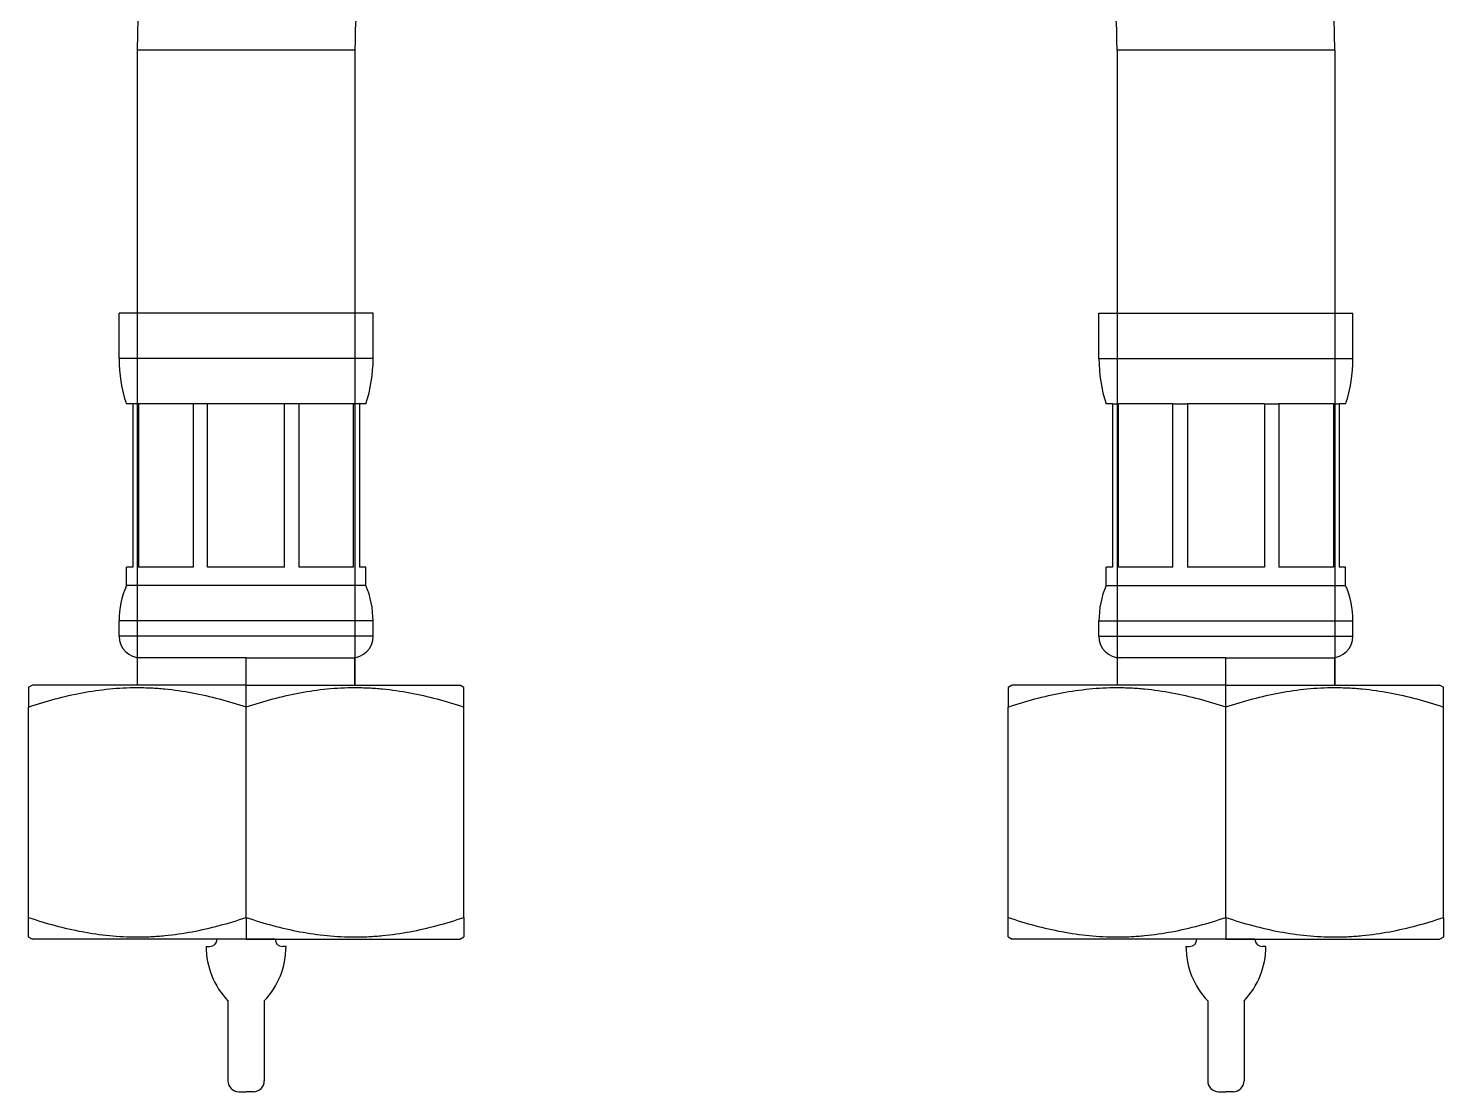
# Model space of a CAD drawing. Extents: x 0 to 1354, y 0 to 992.
# Drawn here: x 300.1 to 378.1, y 153.2 to 211.8 of the extents above; entities that cross this region are included whole.
import ezdxf

# ---------------------------------------------------------------- set-up
doc = ezdxf.new("R2010")
doc.units = 0
doc.header["$LTSCALE"] = 10
doc.header["$MEASUREMENT"] = 0
doc.layers.get('0').update_dxf_attribs({"linetype": 'CONTINUOUS'})
doc.layers.add('1', color=7, linetype='CONTINUOUS')

msp = doc.modelspace()

# ---------------------------------------------------------------- linework, layer by layer
at = {"lineweight": -3}
for p, q in [((313.691, 161.578), (310.491, 161.578)), ((367.691, 161.578), (364.491, 161.578))]:
    msp.add_line(p, q, dxfattribs=at)
at = {"color": 7, "linetype": 'Continuous', "lineweight": -3}
for p, q in [((309.891, 161.178), (310.091, 161.178)), ((314.291, 161.178), (314.091, 161.178)), ((363.891, 161.178), (364.091, 161.178)), ((368.291, 161.178), (368.091, 161.178)), ((311.091, 158.178), (311.091, 153.778)), ((313.091, 158.178), (313.091, 153.778)), ((365.091, 158.178), (365.091, 153.778)), ((367.091, 158.178), (367.091, 153.778)), ((311.691, 153.178), (312.091, 153.178)), ((312.491, 153.178), (312.091, 153.178)), ((365.691, 153.178), (366.091, 153.178)), ((366.491, 153.178), (366.091, 153.178))]:
    msp.add_line(p, q, dxfattribs=at)
for centre, radius, start, end in [((310.091, 161.578), 0.4, 270, 0), ((314.091, 161.578), 0.4, 180, 270), ((364.091, 161.578), 0.4, 270, 0), ((368.091, 161.578), 0.4, 180, 270), ((314.241, 161.178), 4.35, 180, 223.60282), ((309.941, 161.178), 4.35, 316.39718, 0), ((368.241, 161.178), 4.35, 180, 223.60282), ((363.941, 161.178), 4.35, 316.39718, 0), ((311.691, 153.778), 0.6, 180, 270), ((312.491, 153.778), 0.6, 270, 0), ((365.691, 153.778), 0.6, 180, 270), ((366.491, 153.778), 0.6, 270, 0)]:
    msp.add_arc(centre, radius, start, end, dxfattribs=at)
at = {"layer": '1', "color": 7, "linetype": 'Continuous', "lineweight": -3}
for p, q in [((306.091, 210.578), (306.091, 175.578)), ((312.091, 210.578), (306.091, 210.578)), ((318.091, 210.578), (312.091, 210.578)), ((318.091, 210.578), (318.091, 175.578)), ((360.091, 210.578), (360.091, 175.578)), ((366.091, 210.578), (360.091, 210.578)), ((372.091, 210.578), (366.091, 210.578)), ((372.091, 210.578), (372.091, 175.578)), ((319.091, 196.078), (305.091, 196.078)), ((305.091, 193.576), (305.091, 196.078)), ((319.091, 193.576), (319.091, 196.078)), ((359.091, 196.078), (373.091, 196.078)), ((359.091, 193.576), (359.091, 196.078)), ((373.091, 193.576), (373.091, 196.078)), ((319.091, 193.576), (305.091, 193.576)), ((359.091, 193.576), (373.091, 193.576)), ((305.841, 191.078), (305.491, 191.078)), ((305.841, 191.078), (305.841, 182.078)), ((306.169, 191.078), (305.841, 191.078)), ((306.169, 191.078), (306.169, 182.078)), ((309.177, 191.078), (306.169, 191.078)), ((309.177, 191.078), (309.177, 182.078)), ((309.97, 191.078), (309.177, 191.078)), ((309.97, 182.078), (309.97, 191.078)), ((314.212, 191.078), (309.97, 191.078)), ((314.212, 182.078), (314.212, 191.078)), ((315.017, 191.078), (314.212, 191.078)), ((315.017, 182.078), (315.017, 191.078)), ((318.007, 191.078), (315.017, 191.078)), ((318.007, 182.078), (318.007, 191.078)), ((318.341, 191.078), (318.007, 191.078)), ((318.341, 191.078), (318.341, 182.078)), ((318.691, 191.078), (318.341, 191.078)), ((359.841, 191.078), (359.491, 191.078)), ((359.841, 191.078), (359.841, 182.078)), ((359.841, 191.078), (360.175, 191.078)), ((360.175, 182.078), (360.175, 191.078)), ((363.165, 191.078), (360.175, 191.078)), ((363.165, 182.078), (363.165, 191.078)), ((363.165, 191.078), (363.97, 191.078)), ((363.97, 191.078), (363.97, 182.078)), ((368.212, 191.078), (363.97, 191.078)), ((368.212, 191.078), (368.212, 182.078)), ((368.212, 191.078), (369.005, 191.078)), ((369.005, 191.078), (369.005, 182.078)), ((372.013, 191.078), (369.005, 191.078)), ((372.013, 191.078), (372.013, 182.078)), ((372.013, 191.078), (372.341, 191.078)), ((372.341, 191.078), (372.341, 182.078)), ((372.691, 191.078), (372.341, 191.078)), ((305.841, 182.078), (305.491, 182.078)), ((305.491, 181.078), (305.491, 182.078)), ((309.177, 182.078), (306.169, 182.078)), ((314.212, 182.078), (309.97, 182.078)), ((318.007, 182.078), (315.017, 182.078)), ((318.691, 182.078), (318.341, 182.078)), ((318.691, 181.078), (318.691, 182.078)), ((359.841, 182.078), (359.491, 182.078)), ((359.491, 181.078), (359.491, 182.078)), ((363.165, 182.078), (360.175, 182.078)), ((368.212, 182.078), (363.97, 182.078)), ((372.013, 182.078), (369.005, 182.078)), ((372.691, 182.078), (372.341, 182.078)), ((372.691, 181.078), (372.691, 182.078)), ((318.691, 181.078), (305.491, 181.078)), ((359.491, 181.078), (372.691, 181.078)), ((319.091, 179.118), (305.091, 179.118)), ((305.091, 178.278), (305.091, 179.118)), ((319.091, 178.278), (319.091, 179.118)), ((359.091, 179.118), (373.091, 179.118)), ((359.091, 178.278), (359.091, 179.118)), ((373.091, 178.278), (373.091, 179.118)), ((319.091, 178.278), (305.091, 178.278)), ((359.091, 178.278), (373.091, 178.278)), ((312.091, 177.078), (306.091, 177.078)), ((306.091, 177.078), (306.091, 175.578)), ((312.091, 177.078), (318.091, 177.078)), ((312.091, 175.578), (312.091, 177.078)), ((318.091, 175.578), (318.091, 177.078)), ((366.091, 177.078), (360.091, 177.078)), ((360.091, 177.078), (360.091, 175.578)), ((366.091, 177.078), (372.091, 177.078)), ((366.091, 175.578), (366.091, 177.078)), ((372.091, 175.578), (372.091, 177.078)), ((300.314, 175.578), (300.087, 175.446)), ((312.091, 175.578), (300.314, 175.578)), ((312.091, 174.378), (312.091, 175.578)), ((312.091, 175.578), (323.868, 175.578)), ((324.095, 175.446), (323.868, 175.578)), ((354.314, 175.578), (354.087, 175.446)), ((366.091, 175.578), (354.314, 175.578)), ((366.091, 174.378), (366.091, 175.578)), ((366.091, 175.578), (377.868, 175.578)), ((378.095, 175.446), (377.868, 175.578)), ((300.091, 162.779), (300.091, 174.377)), ((312.091, 162.778), (312.091, 174.378)), ((324.091, 162.779), (324.091, 174.377)), ((354.091, 162.779), (354.091, 174.377)), ((366.091, 162.778), (366.091, 174.378)), ((378.091, 162.779), (378.091, 174.377)), ((312.091, 162.778), (312.091, 161.578)), ((366.091, 162.778), (366.091, 161.578)), ((300.087, 161.709), (300.314, 161.578)), ((312.091, 161.578), (300.314, 161.578)), ((312.091, 161.578), (323.868, 161.578)), ((323.868, 161.578), (324.095, 161.709)), ((354.087, 161.709), (354.314, 161.578)), ((366.091, 161.578), (354.314, 161.578)), ((366.091, 161.578), (377.868, 161.578)), ((377.868, 161.578), (378.095, 161.709))]:
    msp.add_line(p, q, dxfattribs=at)
for centre, radius, start, end in [((352.227, 210.578), 46.136, 145.31781, 180), ((325.955, 210.578), 46.136, 0, 34.68219), ((352.227, 210.578), 34.136, 149.86664, 180), ((325.955, 210.578), 34.136, 0, 30.13336), ((313.091, 193.576), 8, 180, 198.19487), ((311.091, 193.576), 8, 341.80513, 0), ((367.091, 193.576), 8, 180, 198.19487), ((365.091, 193.576), 8, 341.80513, 0), ((310.091, 179.118), 5, 156.92608, 180), ((314.091, 179.118), 5, 0, 23.07392), ((364.091, 179.118), 5, 156.92608, 180), ((368.091, 179.118), 5, 0, 23.07392), ((306.291, 178.278), 1.2, 180, 270), ((317.891, 178.278), 1.2, 270, 0), ((360.291, 178.278), 1.2, 180, 270), ((371.891, 178.278), 1.2, 270, 0)]:
    msp.add_arc(centre, radius, start, end, dxfattribs=at)
for points, knots in [([(300.091, 175.449), (300.091, 175.449), (300.091, 175.447), (300.091, 175.443), (300.091, 175.441), (300.091, 175.436), (300.091, 175.423), (300.091, 175.399), (300.091, 175.326), (300.091, 175.254), (300.091, 175.067), (300.091, 174.953), (300.091, 174.689), (300.091, 174.54), (300.091, 174.376)], [0, 0, 0, 0, 0.060313, 0.060313, 0.091636, 0.091636, 0.122959, 0.24825, 0.24825, 0.498834, 0.498834, 0.749417, 0.749417, 1, 1, 1, 1]), ([(300.091, 174.376), (301.071, 174.703), (302.058, 174.972), (303.553, 175.252), (304.054, 175.324), (305.062, 175.423), (305.569, 175.448), (306.207, 175.449), (306.335, 175.447), (306.527, 175.443), (306.591, 175.441), (306.718, 175.436), (307.038, 175.423), (307.356, 175.4), (308.116, 175.326), (308.619, 175.254), (309.62, 175.067), (310.118, 174.953), (311.108, 174.69), (311.601, 174.541), (312.091, 174.378)], [0, 0, 0, 0, 0.25, 0.25, 0.375, 0.375, 0.5, 0.5, 0.53125, 0.53125, 0.546875, 0.546875, 0.5625, 0.625, 0.625, 0.75, 0.75, 0.875, 0.875, 1, 1, 1, 1]), ([(312.091, 174.378), (313.071, 174.704), (314.058, 174.973), (315.553, 175.252), (316.054, 175.325), (317.062, 175.423), (317.569, 175.448), (318.207, 175.449), (318.335, 175.447), (318.527, 175.443), (318.591, 175.441), (318.718, 175.436), (319.038, 175.422), (319.356, 175.399), (320.116, 175.326), (320.619, 175.253), (321.62, 175.067), (322.118, 174.952), (323.108, 174.689), (323.6, 174.54), (324.091, 174.376)], [0, 0, 0, 0, 0.25, 0.25, 0.375, 0.375, 0.5, 0.5, 0.53125, 0.53125, 0.546875, 0.546875, 0.5625, 0.625, 0.625, 0.75, 0.75, 0.875, 0.875, 1, 1, 1, 1]), ([(324.091, 174.376), (324.091, 174.703), (324.091, 174.972), (324.091, 175.252), (324.091, 175.325), (324.091, 175.423), (324.091, 175.448), (324.091, 175.449), (324.091, 175.449), (324.091, 175.449)], [0, 0, 0, 0, 0.498674, 0.498674, 0.748011, 0.748011, 0.997349, 0.997349, 1, 1, 1, 1]), ([(354.091, 175.449), (354.091, 175.449), (354.091, 175.447), (354.091, 175.443), (354.091, 175.441), (354.091, 175.436), (354.091, 175.423), (354.091, 175.399), (354.091, 175.326), (354.091, 175.254), (354.091, 175.067), (354.091, 174.953), (354.091, 174.689), (354.091, 174.54), (354.091, 174.376)], [0, 0, 0, 0, 0.060313, 0.060313, 0.091636, 0.091636, 0.122959, 0.24825, 0.24825, 0.498834, 0.498834, 0.749417, 0.749417, 1, 1, 1, 1]), ([(354.091, 174.376), (355.071, 174.703), (356.058, 174.972), (357.553, 175.252), (358.054, 175.324), (359.062, 175.423), (359.569, 175.448), (360.207, 175.449), (360.335, 175.447), (360.527, 175.443), (360.591, 175.441), (360.718, 175.436), (361.038, 175.423), (361.356, 175.4), (362.116, 175.326), (362.619, 175.254), (363.62, 175.067), (364.118, 174.953), (365.108, 174.69), (365.601, 174.541), (366.091, 174.378)], [0, 0, 0, 0, 0.25, 0.25, 0.375, 0.375, 0.5, 0.5, 0.53125, 0.53125, 0.546875, 0.546875, 0.5625, 0.625, 0.625, 0.75, 0.75, 0.875, 0.875, 1, 1, 1, 1]), ([(366.091, 174.378), (367.071, 174.704), (368.058, 174.973), (369.553, 175.252), (370.054, 175.325), (371.062, 175.423), (371.569, 175.448), (372.207, 175.449), (372.335, 175.447), (372.527, 175.443), (372.591, 175.441), (372.718, 175.436), (373.038, 175.422), (373.356, 175.399), (374.116, 175.326), (374.619, 175.253), (375.62, 175.067), (376.118, 174.952), (377.108, 174.689), (377.6, 174.54), (378.091, 174.376)], [0, 0, 0, 0, 0.25, 0.25, 0.375, 0.375, 0.5, 0.5, 0.53125, 0.53125, 0.546875, 0.546875, 0.5625, 0.625, 0.625, 0.75, 0.75, 0.875, 0.875, 1, 1, 1, 1]), ([(378.091, 174.376), (378.091, 174.703), (378.091, 174.972), (378.091, 175.252), (378.091, 175.325), (378.091, 175.423), (378.091, 175.448), (378.091, 175.449), (378.091, 175.449), (378.091, 175.449)], [0, 0, 0, 0, 0.498674, 0.498674, 0.748011, 0.748011, 0.997349, 0.997349, 1, 1, 1, 1]), ([(300.091, 161.707), (300.091, 161.707), (300.091, 161.708), (300.091, 161.713), (300.091, 161.714), (300.091, 161.719), (300.091, 161.733), (300.091, 161.756), (300.091, 161.829), (300.091, 161.902), (300.091, 162.088), (300.091, 162.203), (300.091, 162.466), (300.091, 162.615), (300.091, 162.779)], [0, 0, 0, 0, 0.060313, 0.060313, 0.091636, 0.091636, 0.122959, 0.24825, 0.24825, 0.498834, 0.498834, 0.749417, 0.749417, 1, 1, 1, 1]), ([(300.091, 162.779), (301.071, 162.452), (302.058, 162.183), (303.553, 161.903), (304.054, 161.831), (305.062, 161.733), (305.569, 161.707), (306.207, 161.706), (306.335, 161.708), (306.527, 161.712), (306.591, 161.714), (306.718, 161.719), (307.038, 161.732), (307.356, 161.756), (308.116, 161.829), (308.619, 161.901), (309.62, 162.088), (310.118, 162.202), (311.108, 162.465), (311.601, 162.614), (312.091, 162.778)], [0, 0, 0, 0, 0.25, 0.25, 0.375, 0.375, 0.5, 0.5, 0.53125, 0.53125, 0.546875, 0.546875, 0.5625, 0.625, 0.625, 0.75, 0.75, 0.875, 0.875, 1, 1, 1, 1]), ([(312.091, 162.778), (313.071, 162.451), (314.058, 162.182), (315.553, 161.903), (316.054, 161.83), (317.062, 161.732), (317.569, 161.707), (318.207, 161.707), (318.335, 161.708), (318.527, 161.713), (318.591, 161.715), (318.718, 161.719), (319.038, 161.733), (319.356, 161.756), (320.116, 161.829), (320.619, 161.902), (321.62, 162.089), (322.118, 162.203), (323.108, 162.466), (323.6, 162.615), (324.091, 162.779)], [0, 0, 0, 0, 0.25, 0.25, 0.375, 0.375, 0.5, 0.5, 0.53125, 0.53125, 0.546875, 0.546875, 0.5625, 0.625, 0.625, 0.75, 0.75, 0.875, 0.875, 1, 1, 1, 1]), ([(324.091, 162.779), (324.091, 162.452), (324.091, 162.183), (324.091, 161.903), (324.091, 161.831), (324.091, 161.733), (324.091, 161.707), (324.091, 161.707), (324.091, 161.707), (324.091, 161.707)], [0, 0, 0, 0, 0.498674, 0.498674, 0.748011, 0.748011, 0.997348, 0.997348, 1, 1, 1, 1]), ([(354.091, 161.707), (354.091, 161.707), (354.091, 161.708), (354.091, 161.713), (354.091, 161.714), (354.091, 161.719), (354.091, 161.733), (354.091, 161.756), (354.091, 161.829), (354.091, 161.902), (354.091, 162.088), (354.091, 162.203), (354.091, 162.466), (354.091, 162.615), (354.091, 162.779)], [0, 0, 0, 0, 0.060313, 0.060313, 0.091636, 0.091636, 0.122959, 0.24825, 0.24825, 0.498834, 0.498834, 0.749417, 0.749417, 1, 1, 1, 1]), ([(354.091, 162.779), (355.071, 162.452), (356.058, 162.183), (357.553, 161.903), (358.054, 161.831), (359.062, 161.733), (359.569, 161.707), (360.207, 161.706), (360.335, 161.708), (360.527, 161.712), (360.591, 161.714), (360.718, 161.719), (361.038, 161.732), (361.356, 161.756), (362.116, 161.829), (362.619, 161.901), (363.62, 162.088), (364.118, 162.202), (365.108, 162.465), (365.601, 162.614), (366.091, 162.778)], [0, 0, 0, 0, 0.25, 0.25, 0.375, 0.375, 0.5, 0.5, 0.53125, 0.53125, 0.546875, 0.546875, 0.5625, 0.625, 0.625, 0.75, 0.75, 0.875, 0.875, 1, 1, 1, 1]), ([(366.091, 162.778), (367.071, 162.451), (368.058, 162.182), (369.553, 161.903), (370.054, 161.83), (371.062, 161.732), (371.569, 161.707), (372.207, 161.707), (372.335, 161.708), (372.527, 161.713), (372.591, 161.715), (372.718, 161.719), (373.038, 161.733), (373.356, 161.756), (374.116, 161.829), (374.619, 161.902), (375.62, 162.089), (376.118, 162.203), (377.108, 162.466), (377.6, 162.615), (378.091, 162.779)], [0, 0, 0, 0, 0.25, 0.25, 0.375, 0.375, 0.5, 0.5, 0.53125, 0.53125, 0.546875, 0.546875, 0.5625, 0.625, 0.625, 0.75, 0.75, 0.875, 0.875, 1, 1, 1, 1]), ([(378.091, 162.779), (378.091, 162.452), (378.091, 162.183), (378.091, 161.903), (378.091, 161.831), (378.091, 161.733), (378.091, 161.707), (378.091, 161.707), (378.091, 161.707), (378.091, 161.707)], [0, 0, 0, 0, 0.498674, 0.498674, 0.748011, 0.748011, 0.997349, 0.997349, 1, 1, 1, 1])]:
    msp.add_open_spline(points, degree=3, knots=knots, dxfattribs=at)

doc.saveas('drawing.dxf')
